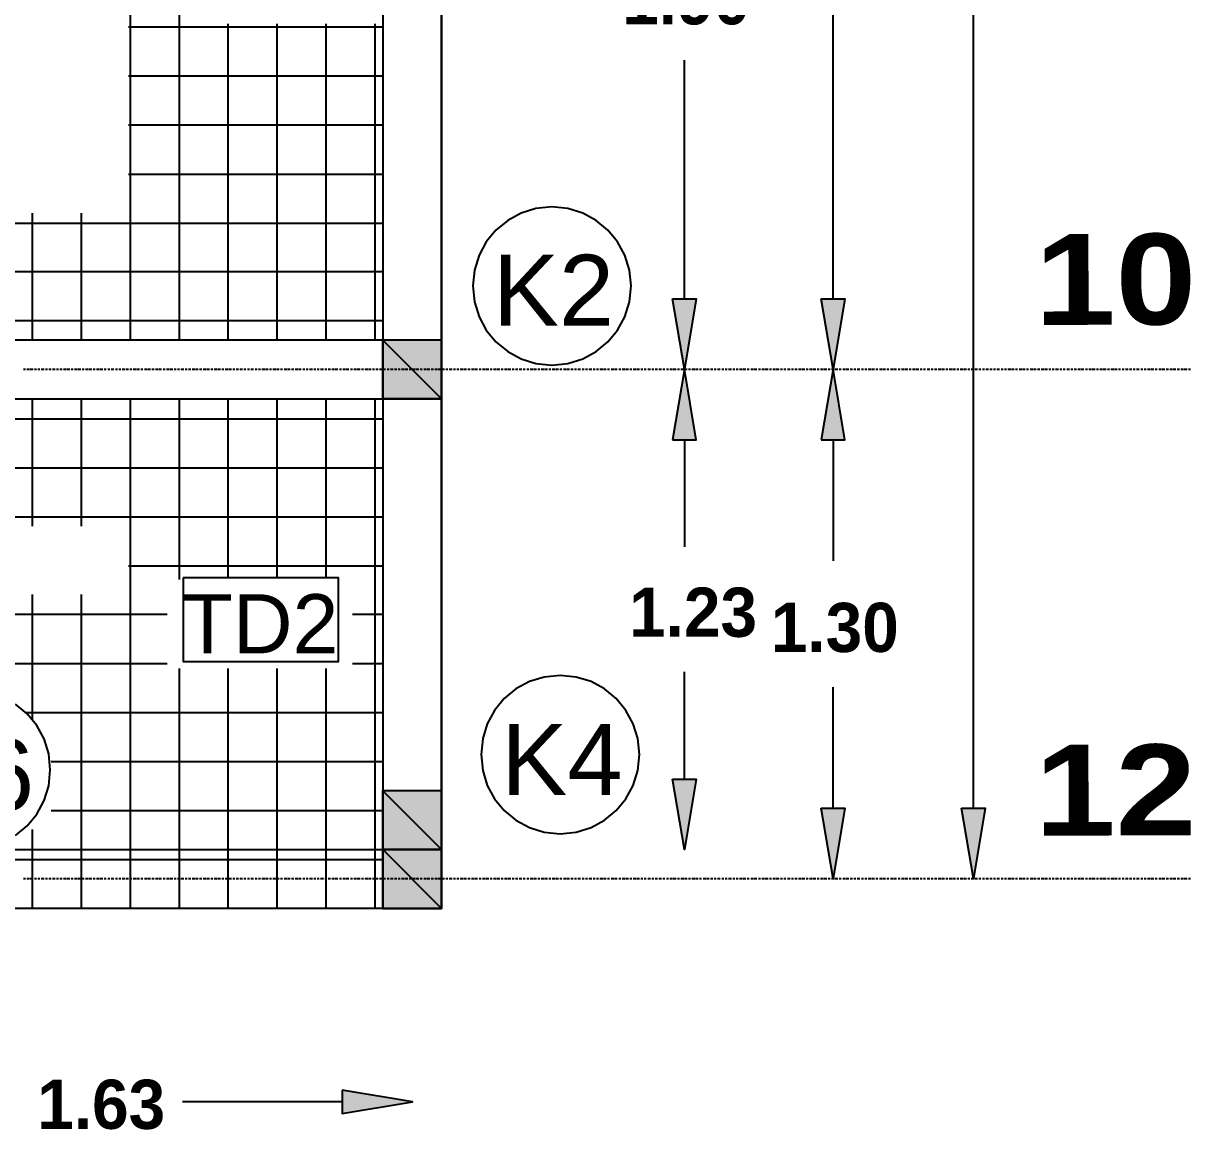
# Model space of a CAD drawing. Header units: metres. Extents: x 2.9 to 42.8, y 1.7 to 28.7.
# Drawn here: x 11.564 to 14.542, y 5.559 to 8.383 of the extents above; entities that cross this region are included whole.
import ezdxf

# ---------------------------------------------------------------- set-up
doc = ezdxf.new("R2010")
doc.units = ezdxf.units.M
for name, color, linetype in [('AMARILLO', 2, 'Continuous'), ('MAGENTA', 6, 'Continuous'), ('NEGRO', 7, 'Continuous'), ('RELLENO_MAGENTA', 6, 'Continuous'), ('RELLENO_ROJO', 1, 'Continuous'), ('ROJO', 1, 'Continuous'), ('TEXTO', 7, 'Continuous')]:
    doc.layers.add(name, color=color, linetype=linetype)
doc.styles.add('Arial_Black', font='ariblk.ttf')
doc.styles.add('ArialMT', font='arial.ttf')
doc.styles.add('CityBlueprint', font='cityb___.ttf')

msp = doc.modelspace()

# ---------------------------------------------------------------- hatches: boundary and pattern name
at = {"layer": 'RELLENO_MAGENTA'}
h = msp.add_hatch(color=256, dxfattribs=at)
h.dxf.hatch_style = 1
h.paths.add_polyline_path([(12.6312, 7.5741), (12.4813, 7.5741), (12.6312, 7.4242), (12.6312, 7.5741)])
h.paths.add_polyline_path([(12.4813, 7.5741), (12.6312, 7.4242), (12.4813, 7.4242), (12.4813, 7.5741)])
h = msp.add_hatch(color=256, dxfattribs=at)
h.dxf.hatch_style = 1
h.paths.add_polyline_path([(12.6312, 6.4241), (12.4813, 6.4241), (12.6312, 6.2742), (12.6312, 6.4241)])
h.paths.add_polyline_path([(12.4813, 6.4241), (12.6312, 6.2742), (12.4813, 6.2742), (12.4813, 6.4241)])
h = msp.add_hatch(color=256, dxfattribs=at)
h.dxf.hatch_style = 1
h.paths.add_polyline_path([(12.6312, 6.2742), (12.4813, 6.2742), (12.6312, 6.1242), (12.6312, 6.2742)])
h.paths.add_polyline_path([(12.4813, 6.2742), (12.6312, 6.1242), (12.4813, 6.1242), (12.4813, 6.2742)])
at = {"layer": 'RELLENO_ROJO'}
h = msp.add_hatch(color=256, dxfattribs=at)
h.dxf.hatch_style = 1
h.paths.add_polyline_path([(13.2203, 7.68), (13.2803, 7.68), (13.2503, 7.5001), (13.2203, 7.68)])
h = msp.add_hatch(color=256, dxfattribs=at)
h.dxf.hatch_style = 1
h.paths.add_polyline_path([(13.5996, 7.68), (13.6596, 7.68), (13.6296, 7.5001), (13.5996, 7.68)])
h = msp.add_hatch(color=256, dxfattribs=at)
h.dxf.hatch_style = 1
h.paths.add_polyline_path([(13.2203, 7.3201), (13.2803, 7.3201), (13.2503, 7.5001), (13.2203, 7.3201)])
h = msp.add_hatch(color=256, dxfattribs=at)
h.dxf.hatch_style = 1
h.paths.add_polyline_path([(13.5996, 7.3201), (13.6596, 7.3201), (13.6296, 7.5001), (13.5996, 7.3201)])
h = msp.add_hatch(color=256, dxfattribs=at)
h.dxf.hatch_style = 1
h.paths.add_polyline_path([(13.2203, 6.4541), (13.2803, 6.4541), (13.2503, 6.2742), (13.2203, 6.4541)])
h = msp.add_hatch(color=256, dxfattribs=at)
h.dxf.hatch_style = 1
h.paths.add_polyline_path([(13.5996, 6.38), (13.6596, 6.38), (13.6296, 6.2001), (13.5996, 6.38)])
h = msp.add_hatch(color=256, dxfattribs=at)
h.dxf.hatch_style = 1
h.paths.add_polyline_path([(13.9577, 6.38), (14.0176, 6.38), (13.9876, 6.2001), (13.9577, 6.38)])
h = msp.add_hatch(color=256, dxfattribs=at)
h.dxf.hatch_style = 1
h.paths.add_polyline_path([(12.3772, 5.6603), (12.3772, 5.6003), (12.5571, 5.6303), (12.3772, 5.6603)])

# ---------------------------------------------------------------- linework, layer by layer
at = {"layer": 'AMARILLO', "lineweight": -3}
for points in [[(12.6312, 8.3749), (12.6312, 8.382)], [(12.6312, 8.3661), (12.6312, 8.3714)], [(12.6312, 8.3555), (12.6312, 8.3626)], [(12.6312, 8.3467), (12.6312, 8.3538)], [(12.6312, 8.3379), (12.6312, 8.3432)], [(12.6312, 8.3291), (12.6312, 8.3344)], [(12.6312, 8.3185), (12.6312, 8.3256)], [(12.6312, 8.3097), (12.6312, 8.315)], [(12.6312, 8.3009), (12.6312, 8.3062)], [(12.6312, 8.2903), (12.6312, 8.2973)], [(12.6312, 8.2815), (12.6312, 8.2868)], [(12.6312, 8.2726), (12.6312, 8.2779)], [(12.6312, 8.2621), (12.6312, 8.2691)], [(12.6312, 8.2532), (12.6312, 8.2603)], [(12.6312, 8.2444), (12.6312, 8.2497)], [(12.6312, 8.2338), (12.6312, 8.2409)], [(12.6312, 8.225), (12.6312, 8.2321)], [(12.6312, 8.2162), (12.6312, 8.2215)], [(12.6312, 8.2056), (12.6312, 8.2127)], [(12.6312, 8.1968), (12.6312, 8.2038)], [(12.6312, 8.188), (12.6312, 8.1933)], [(12.6312, 8.1774), (12.6312, 8.1844)], [(12.6312, 8.1686), (12.6312, 8.1756)], [(12.6312, 8.1597), (12.6312, 8.165)], [(12.6312, 8.1509), (12.6312, 8.1562)], [(12.6312, 8.1403), (12.6312, 8.1474)], [(12.6312, 8.1315), (12.6312, 8.1368)], [(12.6312, 8.1227), (12.6312, 8.128)], [(12.6312, 8.1121), (12.6312, 8.1192)], [(12.6312, 8.1033), (12.6312, 8.1086)], [(12.6312, 8.0945), (12.6312, 8.0998)], [(12.6312, 8.0839), (12.6312, 8.091)], [(12.6312, 8.0751), (12.6312, 8.0821)], [(12.6312, 8.0663), (12.6312, 8.0716)], [(12.6312, 8.0557), (12.6312, 8.0627)], [(12.6312, 8.0469), (12.6312, 8.0539)], [(12.6312, 8.038), (12.6312, 8.0433)], [(12.6312, 8.0275), (12.6312, 8.0345)], [(12.6312, 8.0186), (12.6312, 8.0257)], [(12.6312, 8.0098), (12.6312, 8.0151)], [(12.6312, 7.9992), (12.6312, 8.0063)], [(12.6312, 7.9904), (12.6312, 7.9975)], [(12.6312, 7.9816), (12.6312, 7.9869)], [(12.6312, 7.9728), (12.6312, 7.9781)], [(12.6312, 7.9622), (12.6312, 7.9693)], [(12.6312, 7.9534), (12.6312, 7.9587)], [(12.6312, 7.9446), (12.6312, 7.9498)], [(12.6312, 7.934), (12.6312, 7.941)], [(12.6312, 7.9252), (12.6312, 7.9304)], [(12.6312, 7.9163), (12.6312, 7.9216)], [(12.6312, 7.9057), (12.6312, 7.9128)], [(12.6312, 7.8969), (12.6312, 7.904)], [(12.6312, 7.8881), (12.6312, 7.8934)], [(12.6312, 7.8775), (12.6312, 7.8846)], [(12.6312, 7.8687), (12.6312, 7.8758)], [(12.6312, 7.8599), (12.6312, 7.8652)], [(12.6312, 7.8493), (12.6312, 7.8564)], [(12.6312, 7.8405), (12.6312, 7.8475)], [(12.6312, 7.8317), (12.6312, 7.837)], [(12.6312, 7.8211), (12.6312, 7.8281)], [(12.6312, 7.8123), (12.6312, 7.8193)], [(12.6312, 7.8034), (12.6312, 7.8087)], [(12.6312, 7.7946), (12.6312, 7.7999)], [(12.6312, 7.784), (12.6312, 7.7911)], [(12.6312, 7.7752), (12.6312, 7.7805)], [(12.6312, 7.7664), (12.6312, 7.7717)], [(12.6312, 7.7558), (12.6312, 7.7629)], [(12.6312, 7.747), (12.6312, 7.7541)], [(12.6312, 7.7382), (12.6312, 7.7435)], [(12.6312, 7.7276), (12.6312, 7.7347)], [(12.6312, 7.7188), (12.6312, 7.7258)], [(12.6312, 7.71), (12.6312, 7.7153)], [(12.6312, 7.6994), (12.6312, 7.7064)], [(12.6312, 7.6906), (12.6312, 7.6976)], [(12.6312, 7.6817), (12.6312, 7.687)], [(12.6312, 7.6712), (12.6312, 7.6782)], [(12.6312, 7.6623), (12.6312, 7.6694)], [(12.6312, 7.6535), (12.6312, 7.6588)], [(12.6312, 7.6429), (12.6312, 7.65)], [(12.6312, 7.6341), (12.6312, 7.6412)], [(12.6312, 7.6253), (12.6312, 7.6306)], [(12.6312, 7.6165), (12.6312, 7.6218)], [(12.6312, 7.6059), (12.6312, 7.6129)], [(12.6312, 7.5971), (12.6312, 7.6024)], [(12.6312, 7.5882), (12.6312, 7.5935)], [(12.6312, 7.5777), (12.6312, 7.5847)], [(12.6312, 7.5688), (12.6312, 7.5759)], [(12.6312, 7.56), (12.6312, 7.5653)], [(12.6312, 7.5494), (12.6312, 7.5565)], [(12.6312, 7.5406), (12.6312, 7.5477)], [(12.6312, 7.5318), (12.6312, 7.5371)], [(12.6312, 7.5212), (12.6312, 7.5283)], [(12.6312, 7.5124), (12.6312, 7.5195)], [(12.6312, 7.5036), (12.6312, 7.5089)], [(11.5641, 7.5001), (11.5693, 7.5001)], [(11.5729, 7.5001), (11.5799, 7.5001)], [(11.5817, 7.5001), (11.5887, 7.5001)], [(11.5923, 7.5001), (11.5976, 7.5001)], [(11.6011, 7.5001), (11.6064, 7.5001)], [(11.6099, 7.5001), (11.617, 7.5001)], [(11.6205, 7.5001), (11.6258, 7.5001)], [(11.6293, 7.5001), (11.6346, 7.5001)], [(11.6381, 7.5001), (11.6452, 7.5001)], [(11.6487, 7.5001), (11.654, 7.5001)], [(11.6575, 7.5001), (11.6628, 7.5001)], [(11.6664, 7.5001), (11.6734, 7.5001)], [(11.6752, 7.5001), (11.6822, 7.5001)], [(11.6858, 7.5001), (11.6911, 7.5001)], [(11.6946, 7.5001), (11.7016, 7.5001)], [(11.7034, 7.5001), (11.7105, 7.5001)], [(11.714, 7.5001), (11.7193, 7.5001)], [(11.7228, 7.5001), (11.7299, 7.5001)], [(11.7316, 7.5001), (11.7387, 7.5001)], [(11.7422, 7.5001), (11.7475, 7.5001)], [(11.751, 7.5001), (11.7581, 7.5001)], [(11.7598, 7.5001), (11.7669, 7.5001)], [(11.7704, 7.5001), (11.7757, 7.5001)], [(11.7792, 7.5001), (11.7845, 7.5001)], [(11.7881, 7.5001), (11.7951, 7.5001)], [(11.7987, 7.5001), (11.8039, 7.5001)], [(11.8075, 7.5001), (11.8128, 7.5001)], [(11.8163, 7.5001), (11.8233, 7.5001)], [(11.8251, 7.5001), (11.8322, 7.5001)], [(11.8357, 7.5001), (11.841, 7.5001)], [(11.8445, 7.5001), (11.8516, 7.5001)], [(11.8533, 7.5001), (11.8604, 7.5001)], [(11.8639, 7.5001), (11.8692, 7.5001)], [(11.8727, 7.5001), (11.8798, 7.5001)], [(11.8816, 7.5001), (11.8886, 7.5001)], [(11.8921, 7.5001), (11.8974, 7.5001)], [(11.901, 7.5001), (11.908, 7.5001)], [(11.9098, 7.5001), (11.9168, 7.5001)], [(11.9204, 7.5001), (11.9257, 7.5001)], [(11.9292, 7.5001), (11.9362, 7.5001)], [(11.938, 7.5001), (11.9451, 7.5001)], [(11.9486, 7.5001), (11.9539, 7.5001)], [(11.9574, 7.5001), (11.9627, 7.5001)], [(11.9662, 7.5001), (11.9733, 7.5001)], [(11.9768, 7.5001), (11.9821, 7.5001)], [(11.9856, 7.5001), (11.9909, 7.5001)], [(11.9944, 7.5001), (12.0015, 7.5001)], [(12.0033, 7.5001), (12.0103, 7.5001)], [(12.0138, 7.5001), (12.0191, 7.5001)], [(12.0227, 7.5001), (12.0297, 7.5001)], [(12.0315, 7.5001), (12.0385, 7.5001)], [(12.0421, 7.5001), (12.0474, 7.5001)], [(12.0509, 7.5001), (12.0579, 7.5001)], [(12.0597, 7.5001), (12.0668, 7.5001)], [(12.0703, 7.5001), (12.0756, 7.5001)], [(12.0791, 7.5001), (12.0862, 7.5001)], [(12.0879, 7.5001), (12.095, 7.5001)], [(12.0985, 7.5001), (12.1038, 7.5001)], [(12.1073, 7.5001), (12.1126, 7.5001)], [(12.1162, 7.5001), (12.1232, 7.5001)], [(12.1267, 7.5001), (12.132, 7.5001)], [(12.1356, 7.5001), (12.1408, 7.5001)], [(12.1444, 7.5001), (12.1514, 7.5001)], [(12.155, 7.5001), (12.1603, 7.5001)], [(12.1638, 7.5001), (12.1691, 7.5001)], [(12.1726, 7.5001), (12.1797, 7.5001)], [(12.1814, 7.5001), (12.1885, 7.5001)], [(12.192, 7.5001), (12.1973, 7.5001)], [(12.2008, 7.5001), (12.2079, 7.5001)], [(12.2096, 7.5001), (12.2167, 7.5001)], [(12.2202, 7.5001), (12.2255, 7.5001)], [(12.229, 7.5001), (12.2361, 7.5001)], [(12.2379, 7.5001), (12.2449, 7.5001)], [(12.2484, 7.5001), (12.2537, 7.5001)], [(12.2573, 7.5001), (12.2643, 7.5001)], [(12.2661, 7.5001), (12.2731, 7.5001)], [(12.2767, 7.5001), (12.282, 7.5001)], [(12.2855, 7.5001), (12.2908, 7.5001)], [(12.2943, 7.5001), (12.3014, 7.5001)], [(12.3049, 7.5001), (12.3102, 7.5001)], [(12.3137, 7.5001), (12.319, 7.5001)], [(12.3225, 7.5001), (12.3296, 7.5001)], [(12.3331, 7.5001), (12.3384, 7.5001)], [(12.3419, 7.5001), (12.3472, 7.5001)], [(12.3508, 7.5001), (12.3578, 7.5001)], [(12.3596, 7.5001), (12.3666, 7.5001)], [(12.3702, 7.5001), (12.3754, 7.5001)], [(12.379, 7.5001), (12.386, 7.5001)], [(12.3878, 7.5001), (12.3948, 7.5001)], [(12.3984, 7.5001), (12.4037, 7.5001)], [(12.4072, 7.5001), (12.4142, 7.5001)], [(12.416, 7.5001), (12.4231, 7.5001)], [(12.4266, 7.5001), (12.4319, 7.5001)], [(12.4354, 7.5001), (12.4425, 7.5001)], [(12.4442, 7.5001), (12.4513, 7.5001)], [(12.4548, 7.5001), (12.4601, 7.5001)], [(12.4636, 7.5001), (12.4689, 7.5001)], [(12.4725, 7.5001), (12.4795, 7.5001)], [(12.483, 7.5001), (12.4883, 7.5001)], [(12.4919, 7.5001), (12.4972, 7.5001)], [(12.5007, 7.5001), (12.5077, 7.5001)], [(12.5113, 7.5001), (12.5166, 7.5001)], [(12.5201, 7.5001), (12.5254, 7.5001)], [(12.5289, 7.5001), (12.536, 7.5001)], [(12.5377, 7.5001), (12.5448, 7.5001)], [(12.5483, 7.5001), (12.5536, 7.5001)], [(12.5571, 7.5001), (12.5642, 7.5001)], [(12.5659, 7.5001), (12.573, 7.5001)], [(12.5765, 7.5001), (12.5818, 7.5001)], [(12.5853, 7.5001), (12.5924, 7.5001)], [(12.5942, 7.5001), (12.6012, 7.5001)], [(12.6048, 7.5001), (12.61, 7.5001)], [(12.6136, 7.5001), (12.6206, 7.5001)], [(12.6224, 7.5001), (12.6294, 7.5001)], [(12.6312, 7.493), (12.6312, 7.5001)], [(12.6312, 7.4842), (12.6312, 7.4912)], [(12.6312, 7.4754), (12.6312, 7.4807)], [(12.633, 7.5001), (12.6383, 7.5001)], [(12.6418, 7.5001), (12.6471, 7.5001)], [(12.6506, 7.5001), (12.6577, 7.5001)], [(12.6612, 7.5001), (12.6665, 7.5001)], [(12.67, 7.5001), (12.6753, 7.5001)], [(12.6788, 7.5001), (12.6859, 7.5001)], [(12.6877, 7.5001), (12.6947, 7.5001)], [(12.6982, 7.5001), (12.7035, 7.5001)], [(12.7071, 7.5001), (12.7141, 7.5001)], [(12.7159, 7.5001), (12.7229, 7.5001)], [(12.7265, 7.5001), (12.7317, 7.5001)], [(12.7353, 7.5001), (12.7423, 7.5001)], [(12.7441, 7.5001), (12.7512, 7.5001)], [(12.7547, 7.5001), (12.76, 7.5001)], [(12.7635, 7.5001), (12.7706, 7.5001)], [(12.7723, 7.5001), (12.7794, 7.5001)], [(12.7829, 7.5001), (12.7882, 7.5001)], [(12.7917, 7.5001), (12.7988, 7.5001)], [(12.8005, 7.5001), (12.8076, 7.5001)], [(12.8111, 7.5001), (12.8164, 7.5001)], [(12.8199, 7.5001), (12.8252, 7.5001)], [(12.8288, 7.5001), (12.8358, 7.5001)], [(12.8393, 7.5001), (12.8446, 7.5001)], [(12.8482, 7.5001), (12.8535, 7.5001)], [(12.857, 7.5001), (12.864, 7.5001)], [(12.8658, 7.5001), (12.8729, 7.5001)], [(12.8764, 7.5001), (12.8817, 7.5001)], [(12.8852, 7.5001), (12.8923, 7.5001)], [(12.894, 7.5001), (12.9011, 7.5001)], [(12.9046, 7.5001), (12.9099, 7.5001)], [(12.9134, 7.5001), (12.9205, 7.5001)], [(12.9223, 7.5001), (12.9293, 7.5001)], [(12.9328, 7.5001), (12.9381, 7.5001)], [(12.9417, 7.5001), (12.9487, 7.5001)], [(12.9505, 7.5001), (12.9575, 7.5001)], [(12.9611, 7.5001), (12.9663, 7.5001)], [(12.9699, 7.5001), (12.9752, 7.5001)], [(12.9787, 7.5001), (12.9858, 7.5001)], [(12.9893, 7.5001), (12.9946, 7.5001)], [(12.9981, 7.5001), (13.0034, 7.5001)], [(13.0069, 7.5001), (13.014, 7.5001)], [(13.0175, 7.5001), (13.0228, 7.5001)], [(13.0263, 7.5001), (13.0316, 7.5001)], [(13.0351, 7.5001), (13.0422, 7.5001)], [(13.044, 7.5001), (13.051, 7.5001)], [(13.0545, 7.5001), (13.0598, 7.5001)], [(13.0634, 7.5001), (13.0704, 7.5001)], [(13.0722, 7.5001), (13.0792, 7.5001)], [(13.0828, 7.5001), (13.0881, 7.5001)], [(13.0916, 7.5001), (13.0986, 7.5001)], [(13.1004, 7.5001), (13.1075, 7.5001)], [(13.111, 7.5001), (13.1163, 7.5001)], [(13.1198, 7.5001), (13.1269, 7.5001)], [(13.1286, 7.5001), (13.1357, 7.5001)], [(13.1392, 7.5001), (13.1445, 7.5001)], [(13.148, 7.5001), (13.1533, 7.5001)], [(13.1568, 7.5001), (13.1639, 7.5001)], [(13.1674, 7.5001), (13.1727, 7.5001)], [(13.1762, 7.5001), (13.1815, 7.5001)], [(13.1851, 7.5001), (13.1921, 7.5001)], [(13.1957, 7.5001), (13.2009, 7.5001)], [(13.2045, 7.5001), (13.2098, 7.5001)], [(13.2133, 7.5001), (13.2203, 7.5001)], [(13.2221, 7.5001), (13.2292, 7.5001)], [(13.2327, 7.5001), (13.238, 7.5001)], [(13.2415, 7.5001), (13.2486, 7.5001)], [(13.2503, 7.5001), (13.2574, 7.5001)], [(13.2609, 7.5001), (13.2662, 7.5001)], [(13.2697, 7.5001), (13.2768, 7.5001)], [(13.2786, 7.5001), (13.2856, 7.5001)], [(13.2891, 7.5001), (13.2944, 7.5001)], [(13.298, 7.5001), (13.305, 7.5001)], [(13.3068, 7.5001), (13.3138, 7.5001)], [(13.3174, 7.5001), (13.3227, 7.5001)], [(13.3262, 7.5001), (13.3315, 7.5001)], [(13.335, 7.5001), (13.3421, 7.5001)], [(13.3456, 7.5001), (13.3509, 7.5001)], [(13.3544, 7.5001), (13.3597, 7.5001)], [(13.3632, 7.5001), (13.3703, 7.5001)], [(13.3738, 7.5001), (13.3791, 7.5001)], [(13.3826, 7.5001), (13.3879, 7.5001)], [(13.3914, 7.5001), (13.3985, 7.5001)], [(13.4003, 7.5001), (13.4073, 7.5001)], [(13.4108, 7.5001), (13.4161, 7.5001)], [(13.4197, 7.5001), (13.4267, 7.5001)], [(13.4285, 7.5001), (13.4355, 7.5001)], [(13.4391, 7.5001), (13.4444, 7.5001)], [(13.4479, 7.5001), (13.4549, 7.5001)], [(13.4567, 7.5001), (13.4638, 7.5001)], [(13.4673, 7.5001), (13.4726, 7.5001)], [(13.4761, 7.5001), (13.4832, 7.5001)], [(13.4849, 7.5001), (13.492, 7.5001)], [(13.4955, 7.5001), (13.5008, 7.5001)], [(13.5043, 7.5001), (13.5096, 7.5001)], [(13.5132, 7.5001), (13.5202, 7.5001)], [(13.5237, 7.5001), (13.529, 7.5001)], [(13.5326, 7.5001), (13.5378, 7.5001)], [(13.5414, 7.5001), (13.5484, 7.5001)], [(13.5502, 7.5001), (13.5573, 7.5001)], [(13.5608, 7.5001), (13.5661, 7.5001)], [(13.5696, 7.5001), (13.5767, 7.5001)], [(13.5784, 7.5001), (13.5855, 7.5001)], [(13.589, 7.5001), (13.5943, 7.5001)], [(13.5978, 7.5001), (13.6049, 7.5001)], [(13.6066, 7.5001), (13.6137, 7.5001)], [(13.6172, 7.5001), (13.6225, 7.5001)], [(13.626, 7.5001), (13.6331, 7.5001)], [(13.6349, 7.5001), (13.6419, 7.5001)], [(13.6454, 7.5001), (13.6507, 7.5001)], [(13.6543, 7.5001), (13.6613, 7.5001)], [(13.6631, 7.5001), (13.6701, 7.5001)], [(13.6737, 7.5001), (13.679, 7.5001)], [(13.6825, 7.5001), (13.6878, 7.5001)], [(13.6913, 7.5001), (13.6984, 7.5001)], [(13.7019, 7.5001), (13.7072, 7.5001)], [(13.7107, 7.5001), (13.716, 7.5001)], [(13.7195, 7.5001), (13.7266, 7.5001)], [(13.7283, 7.5001), (13.7354, 7.5001)], [(13.7389, 7.5001), (13.7442, 7.5001)], [(13.7478, 7.5001), (13.7548, 7.5001)], [(13.7566, 7.5001), (13.7636, 7.5001)], [(13.7672, 7.5001), (13.7724, 7.5001)], [(13.776, 7.5001), (13.783, 7.5001)], [(13.7848, 7.5001), (13.7918, 7.5001)], [(13.7954, 7.5001), (13.8007, 7.5001)], [(13.8042, 7.5001), (13.8112, 7.5001)], [(13.813, 7.5001), (13.8201, 7.5001)], [(13.8236, 7.5001), (13.8289, 7.5001)], [(13.8324, 7.5001), (13.8395, 7.5001)], [(13.8412, 7.5001), (13.8483, 7.5001)], [(13.8518, 7.5001), (13.8571, 7.5001)], [(13.8606, 7.5001), (13.8659, 7.5001)], [(13.8695, 7.5001), (13.8765, 7.5001)], [(13.88, 7.5001), (13.8853, 7.5001)], [(13.8889, 7.5001), (13.8942, 7.5001)], [(13.8977, 7.5001), (13.9047, 7.5001)], [(13.9065, 7.5001), (13.9136, 7.5001)], [(13.9171, 7.5001), (13.9224, 7.5001)], [(13.9259, 7.5001), (13.933, 7.5001)], [(13.9347, 7.5001), (13.9418, 7.5001)], [(13.9453, 7.5001), (13.9506, 7.5001)], [(13.9541, 7.5001), (13.9612, 7.5001)], [(13.9629, 7.5001), (13.97, 7.5001)], [(13.9735, 7.5001), (13.9788, 7.5001)], [(13.9823, 7.5001), (13.9894, 7.5001)], [(13.9912, 7.5001), (13.9982, 7.5001)], [(14.0017, 7.5001), (14.007, 7.5001)], [(14.0106, 7.5001), (14.0159, 7.5001)], [(14.0194, 7.5001), (14.0264, 7.5001)], [(14.03, 7.5001), (14.0353, 7.5001)], [(14.0388, 7.5001), (14.0441, 7.5001)], [(14.0476, 7.5001), (14.0547, 7.5001)], [(14.0582, 7.5001), (14.0635, 7.5001)], [(14.067, 7.5001), (14.0723, 7.5001)], [(14.0758, 7.5001), (14.0829, 7.5001)], [(14.0847, 7.5001), (14.0917, 7.5001)], [(14.0952, 7.5001), (14.1005, 7.5001)], [(14.1041, 7.5001), (14.1111, 7.5001)], [(14.1129, 7.5001), (14.1199, 7.5001)], [(14.1235, 7.5001), (14.1287, 7.5001)], [(14.1323, 7.5001), (14.1393, 7.5001)], [(14.1411, 7.5001), (14.1482, 7.5001)], [(14.1517, 7.5001), (14.157, 7.5001)], [(14.1605, 7.5001), (14.1676, 7.5001)], [(14.1693, 7.5001), (14.1764, 7.5001)], [(14.1799, 7.5001), (14.1852, 7.5001)], [(14.1887, 7.5001), (14.194, 7.5001)], [(14.1975, 7.5001), (14.2046, 7.5001)], [(14.2081, 7.5001), (14.2134, 7.5001)], [(14.2169, 7.5001), (14.2222, 7.5001)], [(14.2258, 7.5001), (14.2328, 7.5001)], [(14.2363, 7.5001), (14.2416, 7.5001)], [(14.2452, 7.5001), (14.2505, 7.5001)], [(14.254, 7.5001), (14.261, 7.5001)], [(14.2628, 7.5001), (14.2699, 7.5001)], [(14.2734, 7.5001), (14.2787, 7.5001)], [(14.2822, 7.5001), (14.2893, 7.5001)], [(14.291, 7.5001), (14.2981, 7.5001)], [(14.3016, 7.5001), (14.3069, 7.5001)], [(14.3104, 7.5001), (14.3175, 7.5001)], [(14.3192, 7.5001), (14.3263, 7.5001)], [(14.3298, 7.5001), (14.3351, 7.5001)], [(14.3387, 7.5001), (14.3457, 7.5001)], [(14.3475, 7.5001), (14.3545, 7.5001)], [(14.3581, 7.5001), (14.3633, 7.5001)], [(14.3669, 7.5001), (14.3722, 7.5001)], [(14.3757, 7.5001), (14.3828, 7.5001)], [(14.3863, 7.5001), (14.3916, 7.5001)], [(14.3951, 7.5001), (14.4004, 7.5001)], [(14.4039, 7.5001), (14.411, 7.5001)], [(14.4145, 7.5001), (14.4198, 7.5001)], [(14.4233, 7.5001), (14.4286, 7.5001)], [(14.4321, 7.5001), (14.4392, 7.5001)], [(14.441, 7.5001), (14.448, 7.5001)], [(14.4515, 7.5001), (14.4568, 7.5001)], [(14.4604, 7.5001), (14.4674, 7.5001)], [(14.4692, 7.5001), (14.4762, 7.5001)], [(14.4798, 7.5001), (14.4851, 7.5001)], [(14.4886, 7.5001), (14.4956, 7.5001)], [(14.4974, 7.5001), (14.5045, 7.5001)], [(14.508, 7.5001), (14.5133, 7.5001)], [(14.5168, 7.5001), (14.5239, 7.5001)], [(14.5256, 7.5001), (14.5327, 7.5001)], [(14.5362, 7.5001), (14.5415, 7.5001)], [(12.6312, 7.4648), (12.6312, 7.4718)], [(12.6312, 7.456), (12.6312, 7.463)], [(12.6312, 7.4471), (12.6312, 7.4524)], [(12.6312, 7.4383), (12.6312, 7.4436)], [(12.6312, 7.4277), (12.6312, 7.4348)], [(12.6312, 7.4189), (12.6312, 7.4242)], [(12.6312, 7.4101), (12.6312, 7.4154)], [(12.6312, 7.3995), (12.6312, 7.4066)], [(12.6312, 7.3907), (12.6312, 7.3978)], [(12.6312, 7.3819), (12.6312, 7.3872)], [(12.6312, 7.3713), (12.6312, 7.3783)], [(12.6312, 7.3625), (12.6312, 7.3695)], [(12.6312, 7.3537), (12.6312, 7.3589)], [(12.6312, 7.3431), (12.6312, 7.3501)], [(12.6312, 7.3343), (12.6312, 7.3413)], [(12.6312, 7.3254), (12.6312, 7.3307)], [(12.6312, 7.3148), (12.6312, 7.3219)], [(12.6312, 7.306), (12.6312, 7.3131)], [(12.6312, 7.2972), (12.6312, 7.3025)], [(12.6312, 7.2884), (12.6312, 7.2937)], [(12.6312, 7.2778), (12.6312, 7.2849)], [(12.6312, 7.269), (12.6312, 7.2743)], [(12.6312, 7.2602), (12.6312, 7.2655)], [(12.6312, 7.2496), (12.6312, 7.2566)], [(12.6312, 7.2408), (12.6312, 7.2461)], [(12.6312, 7.2319), (12.6312, 7.2372)], [(12.6312, 7.2214), (12.6312, 7.2284)], [(12.6312, 7.2125), (12.6312, 7.2196)], [(12.6312, 7.2037), (12.6312, 7.209)], [(12.6312, 7.1931), (12.6312, 7.2002)], [(12.6312, 7.1843), (12.6312, 7.1914)], [(12.6312, 7.1755), (12.6312, 7.1808)], [(12.6312, 7.1649), (12.6312, 7.172)], [(12.6312, 7.1561), (12.6312, 7.1632)], [(12.6312, 7.1473), (12.6312, 7.1526)], [(12.6312, 7.1367), (12.6312, 7.1437)], [(12.6312, 7.1279), (12.6312, 7.1349)], [(12.6312, 7.1191), (12.6312, 7.1243)], [(12.6312, 7.1102), (12.6312, 7.1155)], [(12.6312, 7.0997), (12.6312, 7.1067)], [(12.6312, 7.0908), (12.6312, 7.0961)], [(12.6312, 7.082), (12.6312, 7.0873)], [(12.6312, 7.0714), (12.6312, 7.0785)], [(12.6312, 7.0626), (12.6312, 7.0679)], [(12.6312, 7.0538), (12.6312, 7.0591)], [(12.6312, 7.0432), (12.6312, 7.0503)], [(12.6312, 7.0344), (12.6312, 7.0414)], [(12.6312, 7.0256), (12.6312, 7.0309)], [(12.6312, 7.015), (12.6312, 7.022)], [(12.6312, 7.0062), (12.6312, 7.0132)], [(12.6312, 6.9973), (12.6312, 7.0026)], [(12.6312, 6.9868), (12.6312, 6.9938)], [(12.6312, 6.9779), (12.6312, 6.985)], [(12.6312, 6.9691), (12.6312, 6.9744)], [(12.6312, 6.9585), (12.6312, 6.9656)], [(12.6312, 6.9497), (12.6312, 6.9568)], [(12.6312, 6.9409), (12.6312, 6.9462)], [(12.6312, 6.9321), (12.6312, 6.9374)], [(12.6312, 6.9215), (12.6312, 6.9286)], [(12.6312, 6.9127), (12.6312, 6.918)], [(12.6312, 6.9039), (12.6312, 6.9092)], [(12.6312, 6.8933), (12.6312, 6.9003)], [(12.6312, 6.8845), (12.6312, 6.8897)], [(12.6312, 6.8756), (12.6312, 6.8809)], [(12.6312, 6.8651), (12.6312, 6.8721)], [(12.6312, 6.8562), (12.6312, 6.8633)], [(12.6312, 6.8474), (12.6312, 6.8527)], [(12.6312, 6.8368), (12.6312, 6.8439)], [(12.6312, 6.828), (12.6312, 6.8351)], [(12.6312, 6.8192), (12.6312, 6.8245)], [(12.6312, 6.8086), (12.6312, 6.8157)], [(12.6312, 6.7998), (12.6312, 6.8068)], [(12.6312, 6.791), (12.6312, 6.7963)], [(12.6312, 6.7804), (12.6312, 6.7874)], [(12.6312, 6.7716), (12.6312, 6.7786)], [(12.6312, 6.7628), (12.6312, 6.768)], [(12.6312, 6.7539), (12.6312, 6.7592)], [(12.6312, 6.7433), (12.6312, 6.7504)], [(12.6312, 6.7345), (12.6312, 6.7398)], [(12.6312, 6.7257), (12.6312, 6.731)], [(12.6312, 6.7151), (12.6312, 6.7222)], [(12.6312, 6.7063), (12.6312, 6.7134)], [(12.6312, 6.6975), (12.6312, 6.7028)], [(12.6312, 6.6869), (12.6312, 6.694)], [(12.6312, 6.6781), (12.6312, 6.6851)], [(12.6312, 6.6693), (12.6312, 6.6746)], [(12.6312, 6.6587), (12.6312, 6.6657)], [(12.6312, 6.6499), (12.6312, 6.6569)], [(12.6312, 6.641), (12.6312, 6.6463)], [(12.6312, 6.6305), (12.6312, 6.6375)], [(12.6312, 6.6216), (12.6312, 6.6287)], [(12.6312, 6.6128), (12.6312, 6.6181)], [(12.6312, 6.6022), (12.6312, 6.6093)], [(12.6312, 6.5934), (12.6312, 6.6005)], [(12.6312, 6.5846), (12.6312, 6.5899)], [(12.6312, 6.5758), (12.6312, 6.5811)], [(12.6312, 6.5652), (12.6312, 6.5722)], [(12.6312, 6.5564), (12.6312, 6.5617)], [(12.6312, 6.5476), (12.6312, 6.5528)], [(12.6312, 6.537), (12.6312, 6.544)], [(12.6312, 6.5282), (12.6312, 6.5352)], [(12.6312, 6.5193), (12.6312, 6.5246)], [(12.6312, 6.5087), (12.6312, 6.5158)], [(12.6312, 6.4999), (12.6312, 6.507)], [(12.6312, 6.4911), (12.6312, 6.4964)], [(12.6312, 6.4805), (12.6312, 6.4876)], [(12.6312, 6.4717), (12.6312, 6.4788)], [(12.6312, 6.4629), (12.6312, 6.4682)], [(12.6312, 6.4523), (12.6312, 6.4594)], [(12.6312, 6.4435), (12.6312, 6.4505)], [(12.6312, 6.4347), (12.6312, 6.44)], [(12.6312, 6.4258), (12.6312, 6.4311)], [(12.6312, 6.4153), (12.6312, 6.4223)], [(12.6312, 6.4064), (12.6312, 6.4117)], [(12.6312, 6.3976), (12.6312, 6.4029)], [(12.6312, 6.387), (12.6312, 6.3941)], [(12.6312, 6.3782), (12.6312, 6.3835)], [(12.6312, 6.3694), (12.6312, 6.3747)], [(12.6312, 6.3588), (12.6312, 6.3659)], [(12.6312, 6.35), (12.6312, 6.3571)], [(12.6312, 6.3412), (12.6312, 6.3465)], [(12.6312, 6.3306), (12.6312, 6.3377)], [(12.6312, 6.3218), (12.6312, 6.3288)], [(12.6312, 6.313), (12.6312, 6.3182)], [(12.6312, 6.3024), (12.6312, 6.3094)], [(12.6312, 6.2936), (12.6312, 6.3006)], [(12.6312, 6.2847), (12.6312, 6.29)], [(12.6312, 6.2742), (12.6312, 6.2812)], [(12.6312, 6.2653), (12.6312, 6.2724)], [(12.6312, 6.2565), (12.6312, 6.2618)], [(12.6312, 6.2477), (12.6312, 6.253)], [(12.6312, 6.2371), (12.6312, 6.2442)], [(12.6312, 6.2283), (12.6312, 6.2336)], [(12.6312, 6.2195), (12.6312, 6.2248)], [(11.5641, 6.2001), (11.5693, 6.2001)], [(11.5729, 6.2001), (11.5799, 6.2001)], [(11.5817, 6.2001), (11.5887, 6.2001)], [(11.5923, 6.2001), (11.5976, 6.2001)], [(11.6011, 6.2001), (11.6064, 6.2001)], [(11.6099, 6.2001), (11.617, 6.2001)], [(11.6205, 6.2001), (11.6258, 6.2001)], [(11.6293, 6.2001), (11.6346, 6.2001)], [(11.6381, 6.2001), (11.6452, 6.2001)], [(11.6487, 6.2001), (11.654, 6.2001)], [(11.6575, 6.2001), (11.6628, 6.2001)], [(11.6664, 6.2001), (11.6734, 6.2001)], [(11.6752, 6.2001), (11.6822, 6.2001)], [(11.6858, 6.2001), (11.6911, 6.2001)], [(11.6946, 6.2001), (11.7016, 6.2001)], [(11.7034, 6.2001), (11.7105, 6.2001)], [(11.714, 6.2001), (11.7193, 6.2001)], [(11.7228, 6.2001), (11.7299, 6.2001)], [(11.7316, 6.2001), (11.7387, 6.2001)], [(11.7422, 6.2001), (11.7475, 6.2001)], [(11.751, 6.2001), (11.7581, 6.2001)], [(11.7598, 6.2001), (11.7669, 6.2001)], [(11.7704, 6.2001), (11.7757, 6.2001)], [(11.7792, 6.2001), (11.7845, 6.2001)], [(11.7881, 6.2001), (11.7951, 6.2001)], [(11.7987, 6.2001), (11.8039, 6.2001)], [(11.8075, 6.2001), (11.8128, 6.2001)], [(11.8163, 6.2001), (11.8233, 6.2001)], [(11.8251, 6.2001), (11.8322, 6.2001)], [(11.8357, 6.2001), (11.841, 6.2001)], [(11.8445, 6.2001), (11.8516, 6.2001)], [(11.8533, 6.2001), (11.8604, 6.2001)], [(11.8639, 6.2001), (11.8692, 6.2001)], [(11.8727, 6.2001), (11.8798, 6.2001)], [(11.8816, 6.2001), (11.8886, 6.2001)], [(11.8921, 6.2001), (11.8974, 6.2001)], [(11.901, 6.2001), (11.908, 6.2001)], [(11.9098, 6.2001), (11.9168, 6.2001)], [(11.9204, 6.2001), (11.9257, 6.2001)], [(11.9292, 6.2001), (11.9362, 6.2001)], [(11.938, 6.2001), (11.9451, 6.2001)], [(11.9486, 6.2001), (11.9539, 6.2001)], [(11.9574, 6.2001), (11.9627, 6.2001)], [(11.9662, 6.2001), (11.9733, 6.2001)], [(11.9768, 6.2001), (11.9821, 6.2001)], [(11.9856, 6.2001), (11.9909, 6.2001)], [(11.9944, 6.2001), (12.0015, 6.2001)], [(12.0033, 6.2001), (12.0103, 6.2001)], [(12.0138, 6.2001), (12.0191, 6.2001)], [(12.0227, 6.2001), (12.0297, 6.2001)], [(12.0315, 6.2001), (12.0385, 6.2001)], [(12.0421, 6.2001), (12.0474, 6.2001)], [(12.0509, 6.2001), (12.0579, 6.2001)], [(12.0597, 6.2001), (12.0668, 6.2001)], [(12.0703, 6.2001), (12.0756, 6.2001)], [(12.0791, 6.2001), (12.0862, 6.2001)], [(12.0879, 6.2001), (12.095, 6.2001)], [(12.0985, 6.2001), (12.1038, 6.2001)], [(12.1073, 6.2001), (12.1126, 6.2001)], [(12.1162, 6.2001), (12.1232, 6.2001)], [(12.1267, 6.2001), (12.132, 6.2001)], [(12.1356, 6.2001), (12.1408, 6.2001)], [(12.1444, 6.2001), (12.1514, 6.2001)], [(12.155, 6.2001), (12.1603, 6.2001)], [(12.1638, 6.2001), (12.1691, 6.2001)], [(12.1726, 6.2001), (12.1797, 6.2001)], [(12.1814, 6.2001), (12.1885, 6.2001)], [(12.192, 6.2001), (12.1973, 6.2001)], [(12.2008, 6.2001), (12.2079, 6.2001)], [(12.2096, 6.2001), (12.2167, 6.2001)], [(12.2202, 6.2001), (12.2255, 6.2001)], [(12.229, 6.2001), (12.2361, 6.2001)], [(12.2379, 6.2001), (12.2449, 6.2001)], [(12.2484, 6.2001), (12.2537, 6.2001)], [(12.2573, 6.2001), (12.2643, 6.2001)], [(12.2661, 6.2001), (12.2731, 6.2001)], [(12.2767, 6.2001), (12.282, 6.2001)], [(12.2855, 6.2001), (12.2908, 6.2001)], [(12.2943, 6.2001), (12.3014, 6.2001)], [(12.3049, 6.2001), (12.3102, 6.2001)], [(12.3137, 6.2001), (12.319, 6.2001)], [(12.3225, 6.2001), (12.3296, 6.2001)], [(12.3331, 6.2001), (12.3384, 6.2001)], [(12.3419, 6.2001), (12.3472, 6.2001)], [(12.3508, 6.2001), (12.3578, 6.2001)], [(12.3596, 6.2001), (12.3666, 6.2001)], [(12.3702, 6.2001), (12.3754, 6.2001)], [(12.379, 6.2001), (12.386, 6.2001)], [(12.3878, 6.2001), (12.3948, 6.2001)], [(12.3984, 6.2001), (12.4037, 6.2001)], [(12.4072, 6.2001), (12.4142, 6.2001)], [(12.416, 6.2001), (12.4231, 6.2001)], [(12.4266, 6.2001), (12.4319, 6.2001)], [(12.4354, 6.2001), (12.4425, 6.2001)], [(12.4442, 6.2001), (12.4513, 6.2001)], [(12.4548, 6.2001), (12.4601, 6.2001)], [(12.4636, 6.2001), (12.4689, 6.2001)], [(12.4725, 6.2001), (12.4795, 6.2001)], [(12.483, 6.2001), (12.4883, 6.2001)], [(12.4919, 6.2001), (12.4972, 6.2001)], [(12.5007, 6.2001), (12.5077, 6.2001)], [(12.5113, 6.2001), (12.5166, 6.2001)], [(12.5201, 6.2001), (12.5254, 6.2001)], [(12.5289, 6.2001), (12.536, 6.2001)], [(12.5377, 6.2001), (12.5448, 6.2001)], [(12.5483, 6.2001), (12.5536, 6.2001)], [(12.5571, 6.2001), (12.5642, 6.2001)], [(12.5659, 6.2001), (12.573, 6.2001)], [(12.5765, 6.2001), (12.5818, 6.2001)], [(12.5853, 6.2001), (12.5924, 6.2001)], [(12.5942, 6.2001), (12.6012, 6.2001)], [(12.6048, 6.2001), (12.61, 6.2001)], [(12.6136, 6.2001), (12.6206, 6.2001)], [(12.6224, 6.2001), (12.6294, 6.2001)], [(12.6312, 6.2089), (12.6312, 6.2159)], [(12.6312, 6.2001), (12.6312, 6.2054)], [(12.6312, 6.1912), (12.6312, 6.1965)], [(12.633, 6.2001), (12.6383, 6.2001)], [(12.6418, 6.2001), (12.6471, 6.2001)], [(12.6506, 6.2001), (12.6577, 6.2001)], [(12.6612, 6.2001), (12.6665, 6.2001)], [(12.67, 6.2001), (12.6753, 6.2001)], [(12.6788, 6.2001), (12.6859, 6.2001)], [(12.6877, 6.2001), (12.6947, 6.2001)], [(12.6982, 6.2001), (12.7035, 6.2001)], [(12.7071, 6.2001), (12.7141, 6.2001)], [(12.7159, 6.2001), (12.7229, 6.2001)], [(12.7265, 6.2001), (12.7317, 6.2001)], [(12.7353, 6.2001), (12.7423, 6.2001)], [(12.7441, 6.2001), (12.7512, 6.2001)], [(12.7547, 6.2001), (12.76, 6.2001)], [(12.7635, 6.2001), (12.7706, 6.2001)], [(12.7723, 6.2001), (12.7794, 6.2001)], [(12.7829, 6.2001), (12.7882, 6.2001)], [(12.7917, 6.2001), (12.7988, 6.2001)], [(12.8005, 6.2001), (12.8076, 6.2001)], [(12.8111, 6.2001), (12.8164, 6.2001)], [(12.8199, 6.2001), (12.8252, 6.2001)], [(12.8288, 6.2001), (12.8358, 6.2001)], [(12.8393, 6.2001), (12.8446, 6.2001)], [(12.8482, 6.2001), (12.8535, 6.2001)], [(12.857, 6.2001), (12.864, 6.2001)], [(12.8658, 6.2001), (12.8729, 6.2001)], [(12.8764, 6.2001), (12.8817, 6.2001)], [(12.8852, 6.2001), (12.8923, 6.2001)], [(12.894, 6.2001), (12.9011, 6.2001)], [(12.9046, 6.2001), (12.9099, 6.2001)], [(12.9134, 6.2001), (12.9205, 6.2001)], [(12.9223, 6.2001), (12.9293, 6.2001)], [(12.9328, 6.2001), (12.9381, 6.2001)], [(12.9417, 6.2001), (12.9487, 6.2001)], [(12.9505, 6.2001), (12.9575, 6.2001)], [(12.9611, 6.2001), (12.9663, 6.2001)], [(12.9699, 6.2001), (12.9752, 6.2001)], [(12.9787, 6.2001), (12.9858, 6.2001)], [(12.9893, 6.2001), (12.9946, 6.2001)], [(12.9981, 6.2001), (13.0034, 6.2001)], [(13.0069, 6.2001), (13.014, 6.2001)], [(13.0175, 6.2001), (13.0228, 6.2001)], [(13.0263, 6.2001), (13.0316, 6.2001)], [(13.0351, 6.2001), (13.0422, 6.2001)], [(13.044, 6.2001), (13.051, 6.2001)], [(13.0545, 6.2001), (13.0598, 6.2001)], [(13.0634, 6.2001), (13.0704, 6.2001)], [(13.0722, 6.2001), (13.0792, 6.2001)], [(13.0828, 6.2001), (13.0881, 6.2001)], [(13.0916, 6.2001), (13.0986, 6.2001)], [(13.1004, 6.2001), (13.1075, 6.2001)], [(13.111, 6.2001), (13.1163, 6.2001)], [(13.1198, 6.2001), (13.1269, 6.2001)], [(13.1286, 6.2001), (13.1357, 6.2001)], [(13.1392, 6.2001), (13.1445, 6.2001)], [(13.148, 6.2001), (13.1533, 6.2001)], [(13.1568, 6.2001), (13.1639, 6.2001)], [(13.1674, 6.2001), (13.1727, 6.2001)], [(13.1762, 6.2001), (13.1815, 6.2001)], [(13.1851, 6.2001), (13.1921, 6.2001)], [(13.1957, 6.2001), (13.2009, 6.2001)], [(13.2045, 6.2001), (13.2098, 6.2001)], [(13.2133, 6.2001), (13.2203, 6.2001)], [(13.2221, 6.2001), (13.2292, 6.2001)], [(13.2327, 6.2001), (13.238, 6.2001)], [(13.2415, 6.2001), (13.2486, 6.2001)], [(13.2503, 6.2001), (13.2574, 6.2001)], [(13.2609, 6.2001), (13.2662, 6.2001)], [(13.2697, 6.2001), (13.2768, 6.2001)], [(13.2786, 6.2001), (13.2856, 6.2001)], [(13.2891, 6.2001), (13.2944, 6.2001)], [(13.298, 6.2001), (13.305, 6.2001)], [(13.3068, 6.2001), (13.3138, 6.2001)], [(13.3174, 6.2001), (13.3227, 6.2001)], [(13.3262, 6.2001), (13.3315, 6.2001)], [(13.335, 6.2001), (13.3421, 6.2001)], [(13.3456, 6.2001), (13.3509, 6.2001)], [(13.3544, 6.2001), (13.3597, 6.2001)], [(13.3632, 6.2001), (13.3703, 6.2001)], [(13.3738, 6.2001), (13.3791, 6.2001)], [(13.3826, 6.2001), (13.3879, 6.2001)], [(13.3914, 6.2001), (13.3985, 6.2001)], [(13.4003, 6.2001), (13.4073, 6.2001)], [(13.4108, 6.2001), (13.4161, 6.2001)], [(13.4197, 6.2001), (13.4267, 6.2001)], [(13.4285, 6.2001), (13.4355, 6.2001)], [(13.4391, 6.2001), (13.4444, 6.2001)], [(13.4479, 6.2001), (13.4549, 6.2001)], [(13.4567, 6.2001), (13.4638, 6.2001)], [(13.4673, 6.2001), (13.4726, 6.2001)], [(13.4761, 6.2001), (13.4832, 6.2001)], [(13.4849, 6.2001), (13.492, 6.2001)], [(13.4955, 6.2001), (13.5008, 6.2001)], [(13.5043, 6.2001), (13.5096, 6.2001)], [(13.5132, 6.2001), (13.5202, 6.2001)], [(13.5237, 6.2001), (13.529, 6.2001)], [(13.5326, 6.2001), (13.5378, 6.2001)], [(13.5414, 6.2001), (13.5484, 6.2001)], [(13.5502, 6.2001), (13.5573, 6.2001)], [(13.5608, 6.2001), (13.5661, 6.2001)], [(13.5696, 6.2001), (13.5767, 6.2001)], [(13.5784, 6.2001), (13.5855, 6.2001)], [(13.589, 6.2001), (13.5943, 6.2001)], [(13.5978, 6.2001), (13.6049, 6.2001)], [(13.6066, 6.2001), (13.6137, 6.2001)], [(13.6172, 6.2001), (13.6225, 6.2001)], [(13.626, 6.2001), (13.6331, 6.2001)], [(13.6349, 6.2001), (13.6419, 6.2001)], [(13.6454, 6.2001), (13.6507, 6.2001)], [(13.6543, 6.2001), (13.6613, 6.2001)], [(13.6631, 6.2001), (13.6701, 6.2001)], [(13.6737, 6.2001), (13.679, 6.2001)], [(13.6825, 6.2001), (13.6878, 6.2001)], [(13.6913, 6.2001), (13.6984, 6.2001)], [(13.7019, 6.2001), (13.7072, 6.2001)], [(13.7107, 6.2001), (13.716, 6.2001)], [(13.7195, 6.2001), (13.7266, 6.2001)], [(13.7283, 6.2001), (13.7354, 6.2001)], [(13.7389, 6.2001), (13.7442, 6.2001)], [(13.7478, 6.2001), (13.7548, 6.2001)], [(13.7566, 6.2001), (13.7636, 6.2001)], [(13.7672, 6.2001), (13.7724, 6.2001)], [(13.776, 6.2001), (13.783, 6.2001)], [(13.7848, 6.2001), (13.7918, 6.2001)], [(13.7954, 6.2001), (13.8007, 6.2001)], [(13.8042, 6.2001), (13.8112, 6.2001)], [(13.813, 6.2001), (13.8201, 6.2001)], [(13.8236, 6.2001), (13.8289, 6.2001)], [(13.8324, 6.2001), (13.8395, 6.2001)], [(13.8412, 6.2001), (13.8483, 6.2001)], [(13.8518, 6.2001), (13.8571, 6.2001)], [(13.8606, 6.2001), (13.8659, 6.2001)], [(13.8695, 6.2001), (13.8765, 6.2001)], [(13.88, 6.2001), (13.8853, 6.2001)], [(13.8889, 6.2001), (13.8942, 6.2001)], [(13.8977, 6.2001), (13.9047, 6.2001)], [(13.9065, 6.2001), (13.9136, 6.2001)], [(13.9171, 6.2001), (13.9224, 6.2001)], [(13.9259, 6.2001), (13.933, 6.2001)], [(13.9347, 6.2001), (13.9418, 6.2001)], [(13.9453, 6.2001), (13.9506, 6.2001)], [(13.9541, 6.2001), (13.9612, 6.2001)], [(13.9629, 6.2001), (13.97, 6.2001)], [(13.9735, 6.2001), (13.9788, 6.2001)], [(13.9823, 6.2001), (13.9894, 6.2001)], [(13.9912, 6.2001), (13.9982, 6.2001)], [(14.0017, 6.2001), (14.007, 6.2001)], [(14.0106, 6.2001), (14.0159, 6.2001)], [(14.0194, 6.2001), (14.0264, 6.2001)], [(14.03, 6.2001), (14.0353, 6.2001)], [(14.0388, 6.2001), (14.0441, 6.2001)], [(14.0476, 6.2001), (14.0547, 6.2001)], [(14.0582, 6.2001), (14.0635, 6.2001)], [(14.067, 6.2001), (14.0723, 6.2001)], [(14.0758, 6.2001), (14.0829, 6.2001)], [(14.0847, 6.2001), (14.0917, 6.2001)], [(14.0952, 6.2001), (14.1005, 6.2001)], [(14.1041, 6.2001), (14.1111, 6.2001)], [(14.1129, 6.2001), (14.1199, 6.2001)], [(14.1235, 6.2001), (14.1287, 6.2001)], [(14.1323, 6.2001), (14.1393, 6.2001)], [(14.1411, 6.2001), (14.1482, 6.2001)], [(14.1517, 6.2001), (14.157, 6.2001)], [(14.1605, 6.2001), (14.1676, 6.2001)], [(14.1693, 6.2001), (14.1764, 6.2001)], [(14.1799, 6.2001), (14.1852, 6.2001)], [(14.1887, 6.2001), (14.194, 6.2001)], [(14.1975, 6.2001), (14.2046, 6.2001)], [(14.2081, 6.2001), (14.2134, 6.2001)], [(14.2169, 6.2001), (14.2222, 6.2001)], [(14.2258, 6.2001), (14.2328, 6.2001)], [(14.2363, 6.2001), (14.2416, 6.2001)], [(14.2452, 6.2001), (14.2505, 6.2001)], [(14.254, 6.2001), (14.261, 6.2001)], [(14.2628, 6.2001), (14.2699, 6.2001)], [(14.2734, 6.2001), (14.2787, 6.2001)], [(14.2822, 6.2001), (14.2893, 6.2001)], [(14.291, 6.2001), (14.2981, 6.2001)], [(14.3016, 6.2001), (14.3069, 6.2001)], [(14.3104, 6.2001), (14.3175, 6.2001)], [(14.3192, 6.2001), (14.3263, 6.2001)], [(14.3298, 6.2001), (14.3351, 6.2001)], [(14.3387, 6.2001), (14.3457, 6.2001)], [(14.3475, 6.2001), (14.3545, 6.2001)], [(14.3581, 6.2001), (14.3633, 6.2001)], [(14.3669, 6.2001), (14.3722, 6.2001)], [(14.3757, 6.2001), (14.3828, 6.2001)], [(14.3863, 6.2001), (14.3916, 6.2001)], [(14.3951, 6.2001), (14.4004, 6.2001)], [(14.4039, 6.2001), (14.411, 6.2001)], [(14.4145, 6.2001), (14.4198, 6.2001)], [(14.4233, 6.2001), (14.4286, 6.2001)], [(14.4321, 6.2001), (14.4392, 6.2001)], [(14.441, 6.2001), (14.448, 6.2001)], [(14.4515, 6.2001), (14.4568, 6.2001)], [(14.4604, 6.2001), (14.4674, 6.2001)], [(14.4692, 6.2001), (14.4762, 6.2001)], [(14.4798, 6.2001), (14.4851, 6.2001)], [(14.4886, 6.2001), (14.4956, 6.2001)], [(14.4974, 6.2001), (14.5045, 6.2001)], [(14.508, 6.2001), (14.5133, 6.2001)], [(14.5168, 6.2001), (14.5239, 6.2001)], [(14.5256, 6.2001), (14.5327, 6.2001)], [(14.5362, 6.2001), (14.5415, 6.2001)], [(12.6312, 6.1807), (12.6312, 6.1877)], [(12.6312, 6.1718), (12.6312, 6.1789)], [(12.6312, 6.163), (12.6312, 6.1683)], [(12.6312, 6.1524), (12.6312, 6.1595)], [(12.6312, 6.1436), (12.6312, 6.1507)], [(12.6312, 6.1348), (12.6312, 6.1401)], [(12.6312, 6.1242), (12.6312, 6.1313)]]:
    msp.add_lwpolyline(points, dxfattribs=at)
at = {"layer": 'MAGENTA', "lineweight": -3}
for points in [[(12.6312, 7.5741), (12.4813, 7.5741), (12.6312, 7.4242)], [(12.4813, 7.5741), (12.6312, 7.4242), (12.4813, 7.4242)], [(12.4813, 7.5741), (12.4813, 7.4242), (12.6312, 7.4242), (12.6312, 7.5741)], [(12.6312, 6.4241), (12.4813, 6.4241), (12.6312, 6.2742)], [(12.4813, 6.4241), (12.6312, 6.2742), (12.4813, 6.2742)], [(12.4813, 6.4241), (12.4813, 6.2742), (12.6312, 6.2742), (12.6312, 6.4241)], [(12.6312, 6.2742), (12.4813, 6.2742), (12.6312, 6.1242)], [(12.4813, 6.2742), (12.6312, 6.1242), (12.4813, 6.1242)], [(12.4813, 6.2742), (12.4813, 6.1242), (12.6312, 6.1242), (12.6312, 6.2742)]]:
    msp.add_lwpolyline(points, close=True, dxfattribs=at)
at = {"layer": 'NEGRO', "lineweight": -3}
for points in [[(4.632, 6.1242), (4.632, 26.125), (12.6312, 26.125), (12.6312, 6.1242)], [(9.1317, 7.5741), (9.1317, 7.4242), (12.4813, 7.4242), (12.4813, 6.2742), (12.4813, 6.1242), (12.6312, 6.1242), (12.6312, 21.8246), (12.4813, 21.8246), (12.4813, 20.9762), (11.2818, 20.9762), (11.2818, 20.8262), (12.4813, 20.8262), (12.4813, 16.3248), (11.2818, 16.3248), (11.2818, 16.1749), (12.4813, 16.1749), (12.4813, 11.3753), (10.2323, 11.3753), (10.2323, 11.2254), (12.4813, 11.2254), (12.4813, 7.5741)], [(11.9715, 6.9674), (11.9715, 6.7539), (12.3684, 6.7539), (12.3684, 6.9674)], [(10.631, 6.1242), (10.631, 6.2742), (12.4813, 6.2742), (12.4813, 6.1242)]]:
    msp.add_lwpolyline(points, close=True, dxfattribs=at)
for points in [[(11.8375, 7.5741), (11.8375, 10.8991), (11.8375, 11.2254)], [(11.9627, 7.5741), (11.9627, 10.8215)], [(12.4813, 8.3732), (11.8322, 8.3732)], [(12.0862, 7.5741), (12.0862, 8.382)], [(12.2114, 7.5741), (12.2114, 8.382)], [(12.3366, 7.5741), (12.3366, 8.382)], [(12.4619, 7.5741), (12.4619, 8.382)], [(12.4813, 8.2479), (11.8322, 8.2479)], [(12.4813, 8.1227), (11.8322, 8.1227)], [(12.4813, 7.9975), (11.8322, 7.9975)], [(11.587, 7.5741), (11.587, 7.8987)], [(11.7122, 7.5741), (11.7122, 7.8987)], [(11.8322, 7.8722), (9.936, 7.8722)], [(12.4813, 7.8722), (11.8322, 7.8722)], [(11.8322, 7.7488), (11.1513, 7.7488)], [(12.4813, 7.7488), (11.8322, 7.7488)], [(11.8322, 7.6235), (9.6061, 7.6235), (9.2816, 7.6235)], [(12.4813, 7.6235), (11.8322, 7.6235)], [(11.587, 7.0997), (11.587, 7.4242)], [(11.7122, 7.0997), (11.7122, 7.4242)], [(11.8375, 6.1242), (11.8375, 7.4242)], [(11.9627, 6.9638), (11.9627, 7.4242)], [(12.0862, 6.9674), (12.0862, 7.4242)], [(12.2114, 6.9674), (12.2114, 7.4242)], [(12.3366, 6.9674), (12.3366, 7.4242)], [(12.4619, 6.1242), (12.4619, 7.4242)], [(11.8322, 7.3731), (9.6061, 7.3731), (9.2816, 7.3731)], [(12.4813, 7.3731), (11.8322, 7.3731)], [(11.8322, 7.2478), (9.6061, 7.2478), (9.2816, 7.2478)], [(12.4813, 7.2478), (11.8322, 7.2478)], [(11.8322, 7.1226), (9.6061, 7.1226), (9.2816, 7.1226)], [(12.4813, 7.1226), (11.8322, 7.1226)], [(12.4813, 6.9973), (11.8322, 6.9973)], [(11.587, 6.6058), (11.587, 6.925)], [(11.7122, 6.1242), (11.7122, 6.925)], [(11.9309, 6.8739), (9.2075, 6.8739)], [(12.4813, 6.8739), (12.4037, 6.8739)], [(11.9309, 6.7486), (9.2075, 6.7486)], [(11.9627, 6.1242), (11.9627, 6.7363)], [(12.0862, 6.1242), (12.0862, 6.7363)], [(12.2114, 6.1242), (12.2114, 6.7363)], [(12.3366, 6.1242), (12.3366, 6.7363)], [(12.4813, 6.7486), (12.4037, 6.7486)], [(12.4813, 6.6234), (11.5711, 6.6234)], [(12.4813, 6.4982), (11.6346, 6.4982)], [(12.4813, 6.3729), (11.6346, 6.3729)], [(11.587, 6.1242), (11.587, 6.3253)], [(12.4813, 6.2477), (9.2075, 6.2477)]]:
    msp.add_lwpolyline(points, dxfattribs=at)
at = {"layer": 'ROJO', "lineweight": -3}
for points in [[(13.9876, 6.38), (13.9876, 16.002)], [(13.6296, 7.68), (13.6296, 9.2375)], [(13.2503, 7.68), (13.2503, 8.2885)], [(13.2503, 7.3201), (13.2503, 7.0467)], [(13.6296, 7.3201), (13.6296, 7.0115)], [(13.2503, 6.4541), (13.2503, 6.7275)], [(13.6296, 6.38), (13.6296, 6.6887)], [(11.5438, 6.3104), (11.5737, 6.3351), (11.5984, 6.365), (11.617, 6.3993), (11.6287, 6.4372), (11.6328, 6.4779), (11.6287, 6.5186), (11.617, 6.5565), (11.5984, 6.5908), (11.5737, 6.6207), (11.5438, 6.6454)], [(12.3772, 5.6303), (11.9698, 5.6303)]]:
    msp.add_lwpolyline(points, dxfattribs=at)
for points in [[(13.1145, 7.7126), (13.1104, 7.7533), (13.0986, 7.7912), (13.08, 7.8255), (13.0554, 7.8554), (13.0255, 7.8801), (12.9912, 7.8987), (12.9533, 7.9105), (12.9125, 7.9146), (12.8718, 7.9105), (12.8339, 7.8987), (12.7996, 7.8801), (12.7697, 7.8554), (12.7451, 7.8255), (12.7265, 7.7912), (12.7147, 7.7533), (12.7106, 7.7126), (12.7147, 7.6719), (12.7265, 7.634), (12.7451, 7.5997), (12.7697, 7.5698), (12.7996, 7.5451), (12.8339, 7.5265), (12.8718, 7.5147), (12.9125, 7.5106), (12.9533, 7.5147), (12.9912, 7.5265), (13.0255, 7.5451), (13.0554, 7.5698), (13.08, 7.5997), (13.0986, 7.634), (13.1104, 7.6719)], [(13.2203, 7.68), (13.2803, 7.68), (13.2503, 7.5001)], [(13.5996, 7.68), (13.6596, 7.68), (13.6296, 7.5001)], [(13.2203, 7.3201), (13.2803, 7.3201), (13.2503, 7.5001)], [(13.5996, 7.3201), (13.6596, 7.3201), (13.6296, 7.5001)], [(13.1357, 6.5167), (13.1316, 6.5574), (13.1198, 6.5953), (13.1012, 6.6296), (13.0765, 6.6595), (13.0466, 6.6842), (13.0123, 6.7028), (12.9744, 6.7145), (12.9337, 6.7187), (12.893, 6.7145), (12.8551, 6.7028), (12.8208, 6.6842), (12.7909, 6.6595), (12.7662, 6.6296), (12.7476, 6.5953), (12.7359, 6.5574), (12.7317, 6.5167), (12.7359, 6.476), (12.7476, 6.4381), (12.7662, 6.4038), (12.7909, 6.3739), (12.8208, 6.3492), (12.8551, 6.3306), (12.893, 6.3188), (12.9337, 6.3147), (12.9744, 6.3188), (13.0123, 6.3306), (13.0466, 6.3492), (13.0765, 6.3739), (13.1012, 6.4038), (13.1198, 6.4381), (13.1316, 6.476)], [(13.2203, 6.4541), (13.2803, 6.4541), (13.2503, 6.2742)], [(13.5996, 6.38), (13.6596, 6.38), (13.6296, 6.2001)], [(13.9577, 6.38), (14.0176, 6.38), (13.9876, 6.2001)], [(12.3772, 5.6603), (12.3772, 5.6003), (12.5571, 5.6303)]]:
    msp.add_lwpolyline(points, close=True, dxfattribs=at)

# ---------------------------------------------------------------- texts
at = {"layer": 'TEXTO', "color": 2, "true_color": 0xffff00, "style": 'CityBlueprint'}
for s, p in [('1.90', (13.0916, 8.3802)), ('1.23', (13.1092, 6.8174)), ('1.30', (13.4708, 6.7786)), ('1.63', (11.5993, 5.5615))]:
    msp.add_text(s, height=0.1255, dxfattribs=at).set_placement(p)
at = {"layer": 'TEXTO', "color": 2, "true_color": 0xffff00, "style": 'Arial_Black'}
for s, p in [('10', (14.1446, 7.6129)), ('12', (14.1446, 6.3094))]:
    msp.add_text(s, height=0.2318, rotation=0.236, dxfattribs=at).set_placement(p)
at = {"layer": 'TEXTO', "color": 1, "true_color": 0xff0000, "style": 'ArialMT'}
for s, p in [('K2', (12.7617, 7.6112)), ('K4', (12.7829, 6.4135)), ('K6', (11.2818, 6.3747))]:
    msp.add_text(s, height=0.1811, dxfattribs=at).set_placement(p)
at = {"layer": 'TEXTO', "color": 18, "true_color": 0x000000, "style": 'ArialMT'}
msp.add_text('TD2', height=0.1509, dxfattribs=at).set_placement((11.9698, 6.7751))

doc.saveas('drawing.dxf')
